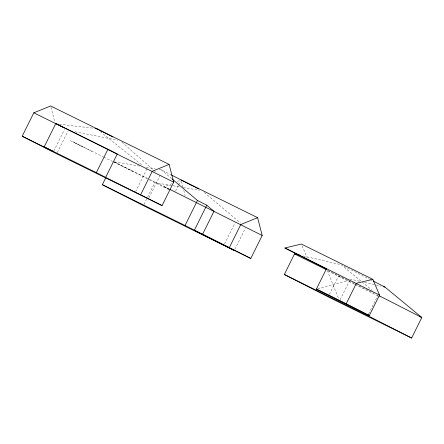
<?xml version="1.0" encoding="UTF-8"?>
<svg xmlns="http://www.w3.org/2000/svg" width="444" height="444" viewBox="0 0 444 444"><rect width="100%" height="100%" fill="white"/><g stroke="black" fill="none" stroke-linecap="round" stroke-linejoin="round"><path stroke-width="0.33" stroke-dasharray="2.22 1.67" d="M53.802 151.043L64.502 129.487M57.32 152.603L68.021 131.047M135.553 191.741L146.864 168.953M144 204.445L147.303 197.791M147.602 197.186L154.812 182.662L172.444 185.67M148.973 197.819L159.979 175.652M175.58 191.014L178.327 185.47M178.632 184.859L180.469 181.163M224.553 244.011L235.065 222.833M234.904 249.295L245.415 228.122M329.354 294.45L338.345 276.34L342.402 277.272M340.11 299.683L349.4 280.969M368.681 313.858L377.972 295.138M169.308 189.355L164.269 186.785L171.739 183.738M177.345 181.452L179.837 180.436M317.721 288.739L348.368 280.713M59.341 124.22L94.394 128.327M114.424 161.816L139.516 166.089M146.292 167.244L155.111 168.748M159.18 169.442L161.216 169.786L170.918 174.742M173.121 185.781L179.903 186.935M183.294 187.518L199.567 190.287M75.075 131.768L117.571 140.187M303.302 255.988L340.459 264.541M349.833 278.982L359.967 281.318M364.696 282.406L375.507 284.893M376.179 285.048L380.908 286.136M114.369 162.005L148.568 178.882M149.19 179.187L169.092 189.005M164.269 186.785L169.353 189.294M70.524 140.726L103.236 156.865M103.852 157.17L112.548 161.461M113.17 161.766L134.277 172.183M169.036 189.682L149.378 179.887M327.9 270.435L355.1 283.855M355.716 284.16L374.264 293.306M354.417 284.265L326.618 270.352M355.034 284.571L377.911 295.859M378.527 296.165L380.38 297.075M344.222 266.272L369.53 279.193M370.146 279.509L372.616 280.769M114.347 162.01L146.958 178.655M92.058 151.349L72.966 141.847L83.045 146.992M100.211 131.574L142.574 165.518M341.136 264.696L372.1 290.287M204.373 192.524L240.487 223.082M161.216 169.786L171.723 178.677M121.817 142.086L153.274 169.752M153.791 170.207L155.855 172.022M302.148 245.932L307.215 257.909M327.322 270.424L338.761 299.028M181.418 181.246L182.95 187.174M183.799 190.465L185.154 195.732M50.971 107.276L54.873 122.422"/><path stroke-width="0.67" d="M22.2 136.219L33.816 112.815L50.633 105.961L169.109 164.413L173.693 182.19L162.071 205.594L56.71 153.835L22.2 136.219L53.496 151.659L44.178 146.903L55.794 123.499L107.953 149.234L117.272 153.99L105.655 177.395L162.071 205.594M105.655 177.395L96.337 172.633L107.953 149.234M172.244 179.126L197.463 200.466L206.782 205.222L213.969 211.305L202.553 234.299L234.304 250.505L143.401 205.655L102.331 184.693L105.633 178.038M140.676 194.672L152.292 171.267L169.109 164.413M181.08 179.931L257.603 217.682L262.188 235.464L250.777 258.458L185.043 225.497L197.463 200.466M206.782 205.222L194.361 230.253L250.777 258.458M229.382 247.536L240.792 224.542L257.603 217.682M373.238 281.085L384.965 287.074L421.8 317.51L411.61 338.039L328.155 296.87L284.327 274.492L294.516 253.962L299.922 255.211M326.679 269.009L284.893 247.996L301.348 244.045L372.838 279.315L379.503 295.066L369.314 315.595L316.389 289.088L326.579 268.559M369.314 315.595L346.192 303.796L356.382 283.266L372.838 279.315M411.61 338.039L367.782 315.667L368.381 314.457M95.083 128.405L96.453 128.566L112.943 136.985M383.61 286.757L384.965 287.074M33.816 112.815L64.497 127.955L55.794 123.499M65.113 128.255L173.693 182.19M169.713 189.311L262.188 235.464M284.893 247.996L379.503 295.066M294.516 253.962L326.662 269.824M419.946 316.594L421.8 317.51L379.204 295.771M44.178 146.903L96.337 172.633M316.389 289.088L346.192 303.796M102.331 184.693L185.043 225.497M284.327 274.492L367.782 315.667M171.523 175.047L198.673 188.905M96.453 128.566L97.53 129.426"/></g></svg>
